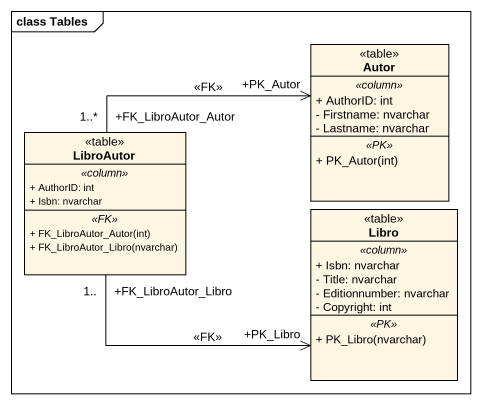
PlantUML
@startuml
mainframe class Tables
hide circle
hide empty members
skinparam classAttributeIconSize 0
class Autor <<table>> {
  .. <<column>> ..
  + AuthorID: int
  - Firstname: nvarchar
  - Lastname: nvarchar
  .. <<PK>> ..
  + PK_Autor(int)
}
class LibroAutor <<table>> {
  .. <<column>> ..
  + AuthorID: int
  + Isbn: nvarchar
  .. <<FK>> ..
  + FK_LibroAutor_Autor(int)
  + FK_LibroAutor_Libro(nvarchar)
}
class Libro <<table>> {
  .. <<column>> ..
  + Isbn: nvarchar
  - Title: nvarchar
  - Editionnumber: nvarchar
  - Copyright: int
  .. <<PK>> ..
  + PK_Libro(nvarchar)
}
LibroAutor "+FK_LibroAutor_Autor\n1..*" -right-> "+PK_Autor" Autor : <<FK>>
LibroAutor "+FK_LibroAutor_Libro\n1.." -right-> "+PK_Libro" Libro : <<FK>>
@enduml
